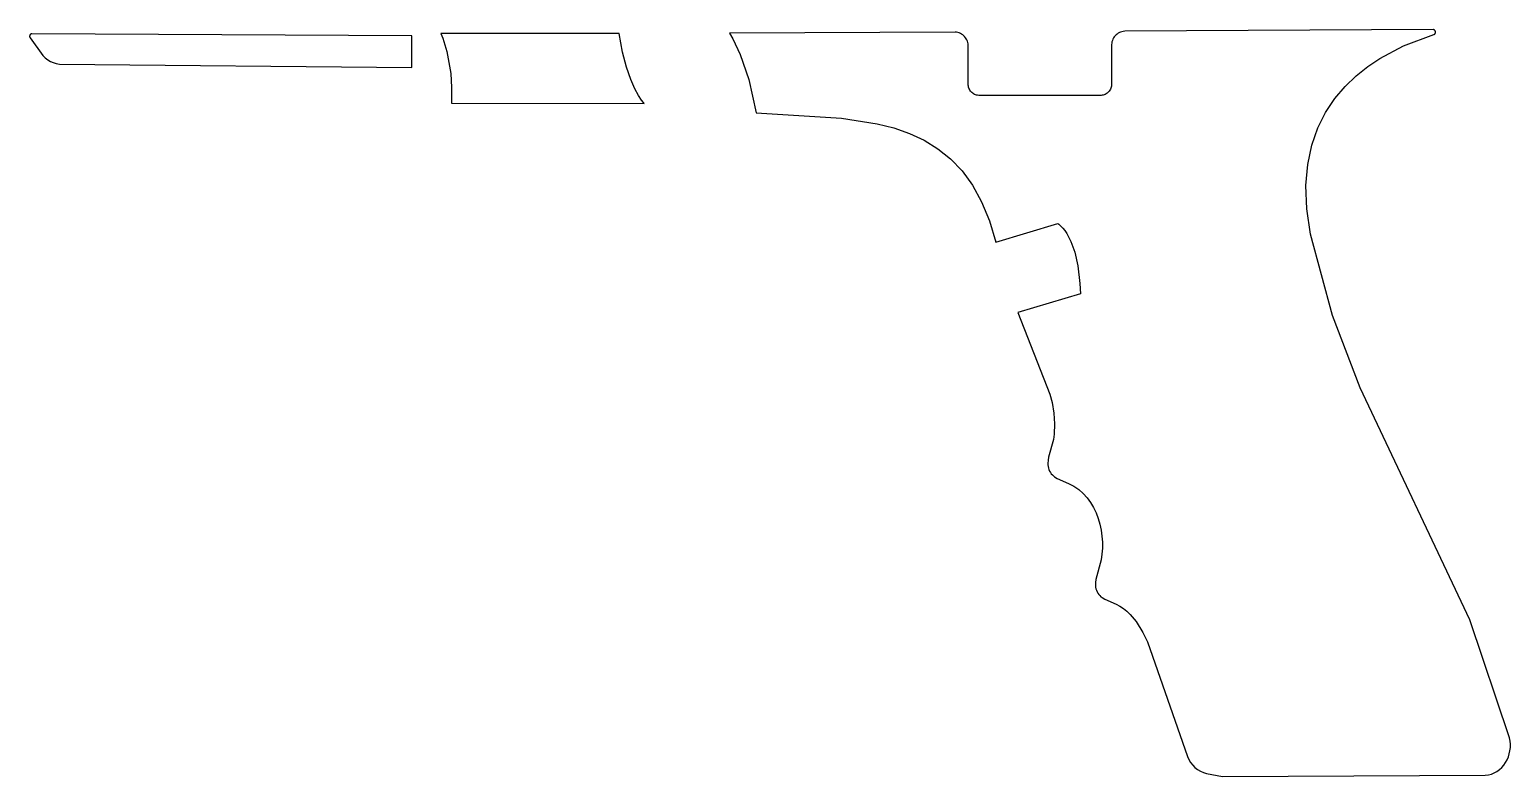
# Model space of a CAD drawing. Header units: millimetres. Extents: x 1.8 to 49.1, y -42.1 to -18.2.
import ezdxf

# ---------------------------------------------------------------- set-up
doc = ezdxf.new("R2010")
doc.units = ezdxf.units.MM

msp = doc.modelspace()

# ---------------------------------------------------------------- linework, layer by layer
for points in [[(1.838, -18.506), (2.248, -19.076), (2.32, -19.148), (2.4, -19.209), (2.486, -19.261), (2.578, -19.302), (2.674, -19.333), (2.774, -19.352), (14.021, -19.46), (14.021, -18.442), (1.898, -18.379), (1.892, -18.379), (1.886, -18.38), (1.881, -18.382), (1.875, -18.384), (1.87, -18.386), (1.861, -18.391), (1.852, -18.397), (1.844, -18.405), (1.837, -18.413), (1.832, -18.422), (1.828, -18.432), (1.825, -18.442), (1.823, -18.453), (1.823, -18.463), (1.824, -18.474), (1.825, -18.48), (1.827, -18.485), (1.829, -18.49), (1.831, -18.496), (1.834, -18.501)], [(20.629, -18.378), (14.94, -18.378), (15.002, -18.522), (15.133, -18.948), (15.255, -19.644), (15.286, -20.09), (15.286, -20.6), (21.43, -20.604), (21.406, -20.579), (21.342, -20.499), (21.247, -20.354), (21.129, -20.137), (20.999, -19.839), (20.866, -19.452), (20.74, -18.968)], [(49.031, -40.837), (47.768, -37.08), (44.271, -29.678), (43.384, -27.367), (42.682, -24.775), (42.566, -23.964), (42.541, -23.222), (42.598, -22.547), (42.727, -21.935), (42.92, -21.384), (43.167, -20.889), (43.46, -20.449), (43.788, -20.06), (44.144, -19.719), (44.517, -19.423), (44.898, -19.168), (45.651, -18.771), (46.623, -18.407), (46.63, -18.403), (46.637, -18.399), (46.643, -18.395), (46.649, -18.39), (46.654, -18.384), (46.658, -18.379), (46.662, -18.373), (46.665, -18.366), (46.668, -18.36), (46.67, -18.353), (46.671, -18.346), (46.672, -18.339), (46.672, -18.332), (46.672, -18.325), (46.671, -18.319), (46.67, -18.312), (46.668, -18.305), (46.666, -18.298), (46.663, -18.292), (46.659, -18.286), (46.655, -18.28), (46.651, -18.275), (46.646, -18.27), (46.641, -18.265), (46.635, -18.261), (46.628, -18.257), (46.621, -18.254), (46.614, -18.252), (46.606, -18.25), (46.598, -18.249), (36.757, -18.302), (36.712, -18.307), (36.669, -18.316), (36.627, -18.329), (36.587, -18.346), (36.55, -18.366), (36.514, -18.39), (36.482, -18.418), (36.452, -18.448), (36.425, -18.481), (36.401, -18.516), (36.38, -18.554), (36.364, -18.594), (36.351, -18.635), (36.342, -18.679), (36.337, -18.723), (36.336, -20.016), (36.333, -20.052), (36.326, -20.086), (36.315, -20.119), (36.302, -20.15), (36.286, -20.18), (36.267, -20.208), (36.245, -20.234), (36.222, -20.258), (36.196, -20.28), (36.168, -20.299), (36.138, -20.315), (36.106, -20.328), (36.073, -20.338), (36.039, -20.345), (36.004, -20.349), (32.101, -20.349), (32.065, -20.345), (32.031, -20.338), (31.998, -20.328), (31.967, -20.315), (31.937, -20.299), (31.909, -20.28), (31.883, -20.258), (31.859, -20.234), (31.837, -20.208), (31.819, -20.18), (31.802, -20.15), (31.789, -20.119), (31.779, -20.086), (31.772, -20.052), (31.768, -20.016), (31.767, -18.749), (31.763, -18.704), (31.754, -18.661), (31.741, -18.619), (31.724, -18.579), (31.703, -18.542), (31.679, -18.506), (31.652, -18.473), (31.622, -18.443), (31.589, -18.416), (31.553, -18.392), (31.515, -18.372), (31.475, -18.355), (31.433, -18.343), (31.39, -18.334), (31.345, -18.33), (24.153, -18.367), (24.253, -18.541), (24.49, -19.042), (24.769, -19.84), (24.996, -20.904), (27.723, -21.07), (28.863, -21.251), (29.392, -21.387), (29.893, -21.562), (30.362, -21.78), (30.799, -22.048), (31.202, -22.372), (31.569, -22.758), (31.899, -23.211), (32.19, -23.737), (32.441, -24.343), (32.65, -25.033), (34.628, -24.436), (34.657, -24.457), (34.735, -24.528), (34.788, -24.586), (34.846, -24.661), (34.909, -24.754), (35.04, -25.003), (35.164, -25.343), (35.266, -25.787), (35.33, -26.346), (35.343, -26.672), (33.346, -27.269), (34.364, -29.879), (34.439, -30.142), (34.498, -30.478), (34.523, -30.82), (34.507, -31.158), (34.482, -31.324), (34.329, -31.886), (34.312, -31.987), (34.306, -32.087), (34.308, -32.136), (34.314, -32.185), (34.325, -32.234), (34.34, -32.282), (34.361, -32.332), (34.387, -32.377), (34.416, -32.418), (34.449, -32.454), (34.484, -32.487), (34.522, -32.517), (34.605, -32.568), (34.968, -32.724), (35.136, -32.813), (35.29, -32.92), (35.43, -33.043), (35.555, -33.181), (35.665, -33.331), (35.762, -33.493), (35.844, -33.664), (35.912, -33.843), (35.967, -34.027), (36.007, -34.216), (36.033, -34.406), (36.046, -34.598), (36.045, -34.788), (36.03, -34.976), (36.002, -35.159), (35.836, -35.786), (35.824, -35.886), (35.823, -35.936), (35.825, -35.986), (35.831, -36.035), (35.841, -36.084), (35.856, -36.132), (35.878, -36.182), (35.903, -36.227), (35.933, -36.267), (35.965, -36.304), (36.001, -36.337), (36.039, -36.367), (36.122, -36.418), (36.484, -36.573), (36.604, -36.636), (36.719, -36.712), (36.827, -36.8), (36.93, -36.9), (37.119, -37.125), (37.338, -37.476), (37.486, -37.779), (38.761, -41.438), (38.806, -41.535), (38.861, -41.625), (38.926, -41.707), (39, -41.781), (39.082, -41.846), (39.171, -41.9), (39.268, -41.944), (39.369, -41.977), (39.878, -42.068), (48.254, -42.03), (48.358, -42.017), (48.456, -41.993), (48.548, -41.956), (48.634, -41.908), (48.713, -41.851), (48.786, -41.784), (48.85, -41.71), (48.907, -41.628), (48.956, -41.541), (48.996, -41.448), (49.027, -41.351), (49.049, -41.251), (49.06, -41.148), (49.061, -41.044), (49.052, -40.94)]]:
    msp.add_lwpolyline(points, close=True)

doc.saveas('drawing.dxf')
